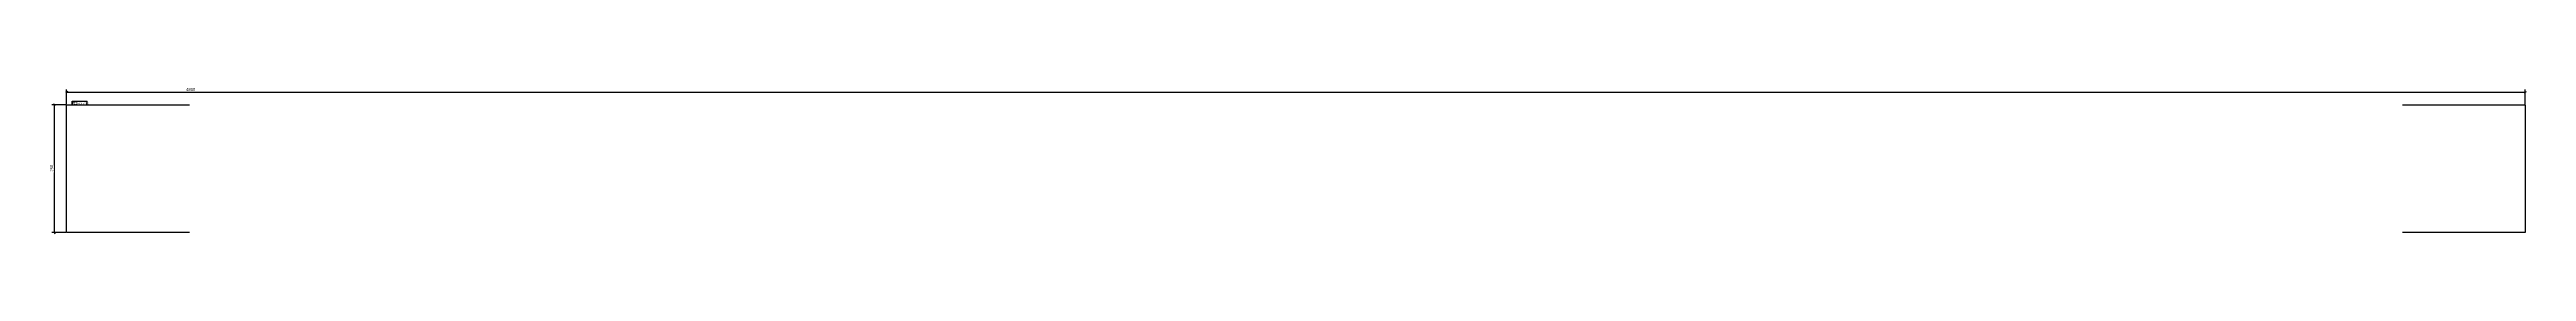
# Model space of a CAD drawing. Header units: millimetres. Extents: x 3 to 4839, y 4 to 291.
import ezdxf

# ---------------------------------------------------------------- set-up
doc = ezdxf.new("R2010")
doc.units = ezdxf.units.MM
for name, color, linetype in [('MÅLSÆTNING', 7, 'Continuous'), ('STÅL', 7, 'Continuous'), ('TEKST', 7, 'Continuous')]:
    doc.layers.add(name, color=color, linetype=linetype)
doc.styles.add('Arial Narrow', font='ARIALN.TTF', dxfattribs={"height": 0.2})

msp = doc.modelspace()

# ---------------------------------------------------------------- linework, layer by layer
at = {"layer": 'MÅLSÆTNING', "color": 7, "linetype": 'Continuous'}
for p, q in [((35.2, 256.8), (7.5, 256.8)), ((13.7, 254.5), (11.9, 259)), ((12.8, 6.8), (12.8, 256.8)), ((39, 282.8), (34.5, 281)), ((36.7, 258.3), (36.7, 287.2)), ((36.7, 281.9), (4836.7, 281.9)), ((4834.5, 281), (4839, 282.8)), ((4836.7, 258.3), (4836.7, 287.2)), ((35.2, 6.8), (7.5, 6.8)), ((11.9, 9), (13.7, 4.5))]:
    msp.add_line(p, q, dxfattribs=at)
at = {"layer": 'STÅL', "color": 2, "linetype": 'Continuous'}
for p, q in [((36.7, 6.8), (36.7, 256.8)), ((36.7, 256.8), (276.7, 256.8)), ((4596.7, 256.8), (4836.7, 256.8)), ((4836.7, 256.8), (4836.7, 6.8)), ((276.7, 6.8), (36.7, 6.8)), ((4836.7, 6.8), (4596.7, 6.8))]:
    msp.add_line(p, q, dxfattribs=at)

# ---------------------------------------------------------------- next in the draw order: wipeouts: each hides what was drawn before it
at = {"color": 0}
for points, layer in [([(4604.5, 283), (4604.5, 291.4), (268.9, 291.4), (268.9, 283)], 'MÅLSÆTNING'), ([(11.7, 138.4), (3.3, 138.4), (3.3, 125.1), (11.7, 125.1)], 'MÅLSÆTNING'), ([(56.7, 257.8), (56.7, 263.1), (48.7, 263.1), (48.7, 257.8)], 'TEKST')]:
    msp.add_wipeout(points, dxfattribs=at).dxf.layer = layer

# ---------------------------------------------------------------- next in the draw order: texts
at = {"layer": 'MÅLSÆTNING', "color": 3, "style": 'Arial Narrow'}
msp.add_text('4800', height=5.73, dxfattribs=at).set_placement((270.1, 284.2))
msp.add_text('250', height=5.73, rotation=90.0002, dxfattribs=at).set_placement((10.5, 126.3))

# ---------------------------------------------------------------- next in the draw order: wipeouts: each hides what was drawn before it
at = {"color": 0}
msp.add_wipeout([(56.7, 257.8), (56.7, 263.1), (48.7, 263.1), (48.7, 257.8)], dxfattribs=at).dxf.layer = 'TEKST'

# ---------------------------------------------------------------- next in the draw order: wipeouts: each hides what was drawn before it
msp.add_wipeout([(76.1, 257.8), (76.1, 261.6), (58.3, 261.6), (58.3, 257.8)], dxfattribs=at).dxf.layer = 'TEKST'

# ---------------------------------------------------------------- next in the draw order: wipeouts: each hides what was drawn before it
msp.add_wipeout([(76.1, 257.8), (76.1, 261.6), (58.3, 261.6), (58.3, 257.8)], dxfattribs=at).dxf.layer = 'TEKST'

# ---------------------------------------------------------------- next in the draw order: linework, layer by layer
at = {"layer": 'TEKST', "color": 7, "linetype": 'Continuous'}
for p, q in [((47.8, 264), (77, 264)), ((47.8, 256.9), (47.8, 264)), ((47.8, 256.9), (77, 256.9)), ((77, 256.9), (77, 264))]:
    msp.add_line(p, q, dxfattribs=at)

# ---------------------------------------------------------------- next in the draw order: texts
at = {"layer": 'TEKST', "color": 3, "style": 'Arial Narrow'}
for s, height, p in [('f10', 5.01, (48.7, 257.8)), ('FL35*250', 3.58, (58.3, 257.8))]:
    msp.add_text(s, height=height, dxfattribs=at).set_placement(p)

doc.saveas('drawing.dxf')
